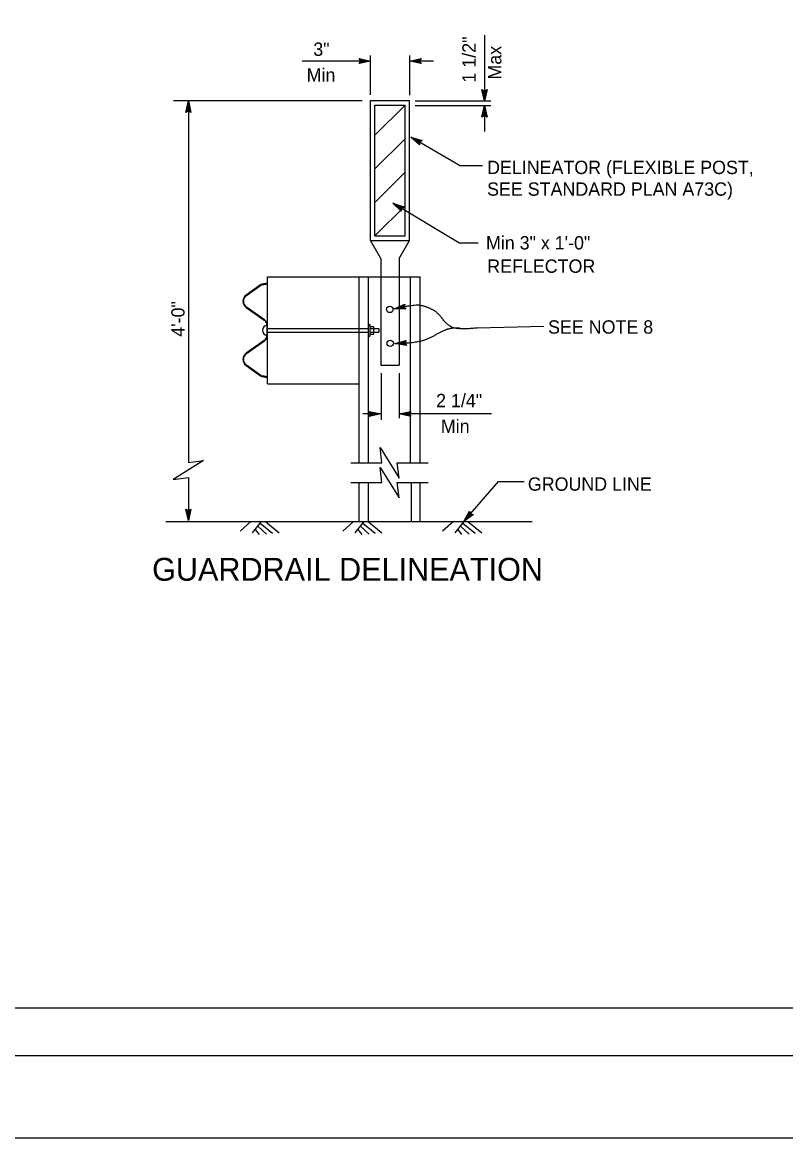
# Model space of a CAD drawing. Extents: x -894 to 866, y -472 to 714.
# Drawn here: x -307 to 93, y -472 to 113 of the extents above; entities that cross this region are included whole.
import ezdxf

# ---------------------------------------------------------------- set-up
doc = ezdxf.new("R2010")
doc.units = 0
for name, color, linetype in [('border_PLOTTING-ELEMENTS', 7, 'Continuous'), ('border_rw_22x34_Cut_Lines', 7, 'Continuous'), ('border_SHEET', 7, 'Continuous'), ('rd_PROFILE-OG', 7, 'Continuous'), ('tcd_RAILING', 7, 'Continuous'), ('tcd_RAILING-anno', 7, 'Continuous'), ('tcd_SIGN-PANEL', 7, 'Continuous')]:
    doc.layers.add(name, color=color, linetype=linetype)

msp = doc.modelspace()

# ---------------------------------------------------------------- linework, layer by layer
at = {"layer": 'border_PLOTTING-ELEMENTS'}
for points in [[(-894.04, -472.44), (865.96, -472.44), (865.96, 713.56), (-894.04, 713.56)], [(-864.04, 670.56), (835.96, 670.56), (835.96, -429.44), (-864.04, -429.44)]]:
    msp.add_lwpolyline(points, close=True, dxfattribs=at)
at = {"layer": 'border_rw_22x34_Cut_Lines'}
msp.add_lwpolyline([(-864.04, 670.56), (835.96, 670.56), (835.96, -429.44), (-864.04, -429.44)], close=True, dxfattribs=at)
at = {"layer": 'border_SHEET'}
msp.add_line((810.96, -404.44), (-814.04, -404.44), dxfattribs=at)
at = {"layer": 'rd_PROFILE-OG'}
for p, q in [((-187.42, -149.1), (-193.12, -154.18)), ((-182.01, -149.14), (-186.71, -155.12)), ((-183.65, -151.69), (-179.25, -155.7)), ((-182.48, -150.04), (-176.03, -155.34)), ((-179.82, -149.17), (-172.61, -155.1)), ((-133.56, -149.1), (-139.26, -154.18)), ((-128.15, -149.14), (-132.85, -155.12)), ((-129.79, -151.69), (-125.39, -155.7)), ((-128.61, -150.04), (-122.17, -155.34)), ((-125.96, -149.17), (-118.75, -155.1)), ((-81.11, -149.1), (-86.81, -154.18)), ((-75.7, -149.14), (-80.4, -155.12)), ((-77.34, -151.69), (-72.94, -155.7)), ((-76.16, -150.04), (-69.72, -155.34)), ((-73.51, -149.17), (-66.3, -155.1)), ((-185.21, -153.41), (-183.15, -155.94)), ((-131.35, -153.41), (-129.29, -155.94)), ((-78.9, -153.41), (-76.84, -155.94))]:
    msp.add_line(p, q, dxfattribs=at)
msp.add_lwpolyline([(-232.14, -149.12), (-39.8, -149.12)], dxfattribs=at)
at = {"layer": 'tcd_RAILING'}
for p, q in [((-178.64, -20.82), (-130.64, -20.82)), ((-178.64, -76.82), (-178.64, -20.82)), ((-130.64, -20.82), (-119.21, -20.82)), ((-130.64, -118.38), (-130.64, -20.82)), ((-125.64, -118.29), (-125.64, -20.82)), ((-119.22, -20.82), (-109.35, -20.82)), ((-109.53, -20.82), (-98.64, -20.82)), ((-103.64, -118.29), (-103.64, -20.82)), ((-98.64, -118.38), (-98.64, -20.82)), ((-182.32, -24.93), (-189.94, -30.3)), ((-189.8, -30.5), (-182.18, -25.13)), ((-178.64, -24.11), (-181.62, -24.64)), ((-181.57, -24.88), (-178.64, -24.37)), ((-189.94, -36.84), (-180.48, -43.5)), ((-180.34, -43.3), (-189.8, -36.64)), ((-178.89, -51.32), (-178.89, -46.32)), ((-178.89, -46.57), (-178.89, -51.07)), ((-125.57, -45.82), (-125.04, -45.82)), ((-125.04, -45.82), (-125.04, -47.82)), ((-178.64, -47.82), (-125.64, -47.81)), ((-178.64, -49.82), (-125.65, -49.81)), ((-125.57, -51.82), (-125.04, -51.82)), ((-125.04, -46.82), (-123.04, -46.82)), ((-125.04, -47.82), (-120.33, -47.82)), ((-125.04, -47.82), (-125.04, -49.82)), ((-125.04, -49.82), (-120.33, -49.82)), ((-125.04, -49.82), (-125.04, -51.82)), ((-125.04, -50.82), (-123.04, -50.82)), ((-123.04, -46.82), (-123.04, -50.82)), ((-120.33, -47.82), (-120.33, -49.82)), ((-180.48, -54.13), (-189.94, -60.8)), ((-189.8, -61), (-180.34, -54.34)), ((-189.94, -67.34), (-182.32, -72.71)), ((-182.18, -72.5), (-189.8, -67.14)), ((-181.62, -73), (-178.64, -73.52)), ((-178.64, -73.27), (-181.57, -72.75)), ((-178.64, -76.82), (-130.64, -76.82)), ((-118.64, -118.38), (-119.64, -110.38)), ((-119.64, -110.38), (-109.64, -126.38)), ((-134.92, -118.38), (-118.64, -118.38)), ((-118.64, -128.76), (-119.64, -120.76)), ((-119.64, -120.76), (-109.64, -136.76)), ((-110.64, -118.38), (-94.36, -118.38)), ((-109.64, -126.38), (-110.64, -118.38)), ((-134.92, -128.76), (-118.64, -128.76)), ((-130.64, -149.1), (-130.64, -128.76)), ((-125.72, -149.1), (-125.72, -128.76)), ((-110.64, -128.76), (-94.36, -128.76)), ((-109.64, -136.76), (-110.64, -128.76)), ((-103.16, -149.1), (-103.16, -128.76)), ((-98.64, -149.1), (-98.64, -128.76))]:
    msp.add_line(p, q, dxfattribs=at)
for centre, radius, start, end in [((-181.31, -26.36), 1.75, 100, 125.14803), ((-181.31, -26.36), 1.5, 100, 125.14803), ((-187.64, -33.57), 4, 125.16218, 234.85394), ((-187.64, -33.57), 3.75, 125.16218, 234.85394), ((-178.89, -48.82), 2.5, 90, 270), ((-182.64, -46.57), 3.75, 0, 54.83881), ((-182.64, -46.57), 4, 0.00146, 54.83881), ((-182.64, -51.07), 3.75, 305.16119, 359.98966), ((-182.64, -51.07), 4, 305.16119, 359.98966), ((-187.64, -64.07), 4, 125.14314, 234.85744), ((-187.64, -64.07), 3.75, 125.14314, 234.85744), ((-181.31, -71.28), 1.75, 234.8563, 260), ((-181.31, -71.28), 1.5, 234.8563, 260)]:
    msp.add_arc(centre, radius, start, end, dxfattribs=at)
at = {"layer": 'tcd_RAILING-anno'}
for p, q in [((-64.84, 106.05), (-64.84, 71.49)), ((-129.84, 92.44), (-130.64, 93.78)), ((-130.64, 93.78), (-130.64, 93.78)), ((-130.64, 93.78), (-124.64, 92.44)), ((-124.64, 74.78), (-124.64, 95.34)), ((-104.05, 74.53), (-104.05, 95.34)), ((-104.05, 92.44), (-98.05, 93.77)), ((-98.05, 93.77), (-98.85, 92.44)), ((-98.05, 93.77), (-98.05, 93.77)), ((-124.64, 92.44), (-160.54, 92.44)), ((-124.64, 92.44), (-130.64, 91.11)), ((-130.64, 91.11), (-129.84, 92.44)), ((-130.64, 91.11), (-130.64, 91.11)), ((-130.42, 93.43), (-126.02, 92.44)), ((-126.03, 92.44), (-130.41, 91.47)), ((-127.4, 92.44), (-130.23, 91.82)), ((-130.19, 93.07), (-127.4, 92.44)), ((-130.01, 92.72), (-128.78, 92.45)), ((-128.78, 92.45), (-129.99, 92.18)), ((-124.64, 92.44), (-124.64, 92.44)), ((-91.62, 92.44), (-104.05, 92.44)), ((-98.05, 91.1), (-104.05, 92.44)), ((-104.05, 92.44), (-104.05, 92.44)), ((-98.27, 91.46), (-102.67, 92.44)), ((-102.66, 92.45), (-98.28, 93.41)), ((-101.29, 92.44), (-98.46, 93.07)), ((-98.5, 91.82), (-101.29, 92.44)), ((-99.91, 92.44), (-98.7, 92.71)), ((-98.68, 92.16), (-99.91, 92.44)), ((-98.85, 92.44), (-98.05, 91.1)), ((-98.05, 91.1), (-98.05, 91.1)), ((-64.84, 71.49), (-66.17, 77.49)), ((-66.17, 77.49), (-66.17, 77.49)), ((-66.17, 77.49), (-64.84, 76.69)), ((-64.84, 72.89), (-65.81, 77.26)), ((-64.84, 74.26), (-65.46, 77.08)), ((-64.84, 75.64), (-65.1, 76.85)), ((-64.84, 76.69), (-63.5, 77.49)), ((-63.5, 77.49), (-64.84, 71.49)), ((-63.86, 77.28), (-64.84, 72.87)), ((-64.22, 77.04), (-64.84, 74.26)), ((-64.56, 76.87), (-64.84, 75.64)), ((-63.5, 77.49), (-63.5, 77.49)), ((-129.04, 71.49), (-228.06, 71.49)), ((-221.58, 65.49), (-220.24, 71.49)), ((-220.24, 71.49), (-220.24, 71.49)), ((-220.24, 71.49), (-218.91, 65.49)), ((-220.24, 71.49), (-220.24, -118.12)), ((-101.3, 71.49), (-61.46, 71.49)), ((-64.84, 71.49), (-64.84, 71.49)), ((-220.24, 66.29), (-221.58, 65.49)), ((-221.58, 65.49), (-221.58, 65.49)), ((-221.22, 65.71), (-220.24, 70.11)), ((-220.86, 65.94), (-220.24, 68.73)), ((-220.51, 66.12), (-220.24, 67.35)), ((-220.24, 68.73), (-219.61, 65.91)), ((-220.24, 67.35), (-219.97, 66.14)), ((-218.91, 65.49), (-220.24, 66.29)), ((-220.23, 70.1), (-219.27, 65.73)), ((-218.91, 65.49), (-218.91, 65.49)), ((-101.3, 69.09), (-61.46, 69.09)), ((-66.18, 63.09), (-64.84, 69.09)), ((-65.82, 63.31), (-64.84, 67.71)), ((-65.46, 63.54), (-64.84, 66.33)), ((-65.12, 63.72), (-64.84, 64.95)), ((-64.84, 69.09), (-64.84, 55.52)), ((-64.84, 69.09), (-64.84, 69.09)), ((-64.84, 69.09), (-63.51, 63.09)), ((-64.84, 67.7), (-63.87, 63.33)), ((-64.84, 66.33), (-64.22, 63.51)), ((-64.84, 64.95), (-64.57, 63.74)), ((-64.84, 63.89), (-66.18, 63.09)), ((-66.18, 63.09), (-66.18, 63.09)), ((-63.51, 63.09), (-64.84, 63.89)), ((-63.51, 63.09), (-63.51, 63.09)), ((-77.88, 37.68), (-103.48, 52.6)), ((-103.48, 52.6), (-103.48, 52.6)), ((-98.97, 48.42), (-98.97, 48.42)), ((-97.63, 50.73), (-97.63, 50.73)), ((-77.88, 37.68), (-65.95, 37.68)), ((-78.33, -2.91), (-112.97, 17.88)), ((-108.51, 13.64), (-112.97, 17.88)), ((-112.97, 17.88), (-112.97, 17.88)), ((-112.97, 17.88), (-107.14, 15.93)), ((-108.52, 14.06), (-111.79, 17.17)), ((-111.77, 17.17), (-107.53, 15.74)), ((-108.53, 14.49), (-110.6, 16.46)), ((-110.6, 16.46), (-107.86, 15.54)), ((-108.5, 14.88), (-109.42, 15.74)), ((-109.42, 15.74), (-108.24, 15.35)), ((-107.14, 15.93), (-108.51, 15.2)), ((-108.51, 15.2), (-108.51, 13.64)), ((-108.51, 13.64), (-108.51, 13.64)), ((-107.14, 15.93), (-107.14, 15.93)), ((-78.33, -2.91), (-68.2, -2.91)), ((-112.26, -37.48), (-106.6, -35.08)), ((-106.6, -35.08), (-107.14, -36.54)), ((-106.6, -35.08), (-106.6, -35.08)), ((-106.11, -37.71), (-112.26, -37.48)), ((-112.26, -37.48), (-112.26, -37.48)), ((-106.39, -37.4), (-110.9, -37.23)), ((-110.89, -37.23), (-106.77, -35.48)), ((-109.54, -36.98), (-106.88, -35.85)), ((-106.69, -37.09), (-109.54, -36.98)), ((-108.18, -36.73), (-107.04, -36.25)), ((-106.92, -36.78), (-108.18, -36.73)), ((-107.14, -36.54), (-106.11, -37.71)), ((-106.11, -37.71), (-106.11, -37.71)), ((-68.68, -47.47), (-33.74, -46.69)), ((-111.88, -55.81), (-105.96, -54.17)), ((-105.82, -56.84), (-111.88, -55.81)), ((-111.88, -55.81), (-111.88, -55.81)), ((-106.06, -56.49), (-110.51, -55.74)), ((-110.49, -55.73), (-106.18, -54.54)), ((-109.12, -55.67), (-106.33, -54.9)), ((-106.31, -56.15), (-109.12, -55.67)), ((-107.74, -55.6), (-106.55, -55.27)), ((-106.5, -55.81), (-107.74, -55.6)), ((-105.96, -54.17), (-106.69, -55.54)), ((-106.69, -55.54), (-105.82, -56.84)), ((-105.96, -54.17), (-105.96, -54.17)), ((-105.82, -56.84), (-105.82, -56.84)), ((-119.15, -71.25), (-119.15, -95.73)), ((-109.55, -71.25), (-109.55, -94.96)), ((-119.15, -92.7), (-128.64, -92.7)), ((-124.48, -92.7), (-125.28, -91.36)), ((-125.28, -91.36), (-125.28, -91.36)), ((-125.28, -91.36), (-119.28, -92.7)), ((-119.28, -92.7), (-125.28, -94.03)), ((-125.28, -94.03), (-124.48, -92.7)), ((-125.06, -91.71), (-120.66, -92.7)), ((-120.67, -92.7), (-125.04, -93.67)), ((-122.04, -92.69), (-124.87, -93.32)), ((-124.83, -92.07), (-122.04, -92.69)), ((-124.65, -92.42), (-123.42, -92.69)), ((-123.42, -92.69), (-124.63, -92.96)), ((-119.28, -92.7), (-119.28, -92.7)), ((-109.55, -92.7), (-103.55, -91.37)), ((-103.55, -94.04), (-109.55, -92.7)), ((-109.55, -92.7), (-109.55, -92.7)), ((-61.13, -92.7), (-109.55, -92.7)), ((-103.76, -93.68), (-108.17, -92.7)), ((-108.15, -92.69), (-103.78, -91.73)), ((-106.78, -92.7), (-103.96, -92.07)), ((-104, -93.32), (-106.78, -92.7)), ((-105.4, -92.7), (-104.19, -92.43)), ((-104.17, -92.97), (-105.4, -92.7)), ((-103.55, -91.37), (-104.35, -92.7)), ((-104.35, -92.7), (-103.55, -94.04)), ((-103.55, -91.37), (-103.55, -91.37)), ((-125.28, -94.03), (-125.28, -94.03)), ((-103.55, -94.04), (-103.55, -94.04)), ((-212.24, -117.12), (-228.24, -127.12)), ((-220.24, -118.12), (-212.24, -117.12)), ((-228.24, -127.12), (-220.24, -126.12)), ((-220.24, -126.12), (-220.24, -148.58)), ((-75.65, -149.12), (-57.43, -128.23)), ((-57.43, -128.23), (-43.95, -128.23)), ((-220.24, -148.58), (-221.57, -142.58)), ((-221.57, -142.58), (-221.57, -142.58)), ((-221.57, -142.58), (-220.24, -143.38)), ((-220.24, -147.19), (-221.21, -142.82)), ((-220.23, -145.82), (-220.86, -142.99)), ((-220.23, -144.44), (-220.5, -143.23)), ((-220.24, -143.38), (-218.9, -142.58)), ((-218.9, -142.58), (-220.24, -148.58)), ((-219.25, -142.8), (-220.24, -147.2)), ((-219.61, -143.03), (-220.23, -145.82)), ((-219.96, -143.21), (-220.23, -144.44)), ((-218.9, -142.58), (-218.9, -142.58)), ((-75.65, -149.12), (-72.69, -143.73)), ((-70.69, -145.49), (-75.65, -149.12)), ((-74.74, -148.07), (-72.58, -144.14)), ((-71.1, -145.42), (-74.74, -148.08)), ((-73.83, -147.04), (-72.44, -144.51)), ((-71.52, -145.36), (-73.83, -147.04)), ((-72.92, -146), (-72.32, -144.92)), ((-71.9, -145.26), (-72.92, -146)), ((-72.7, -143.73), (-72.22, -145.21)), ((-72.69, -143.73), (-72.69, -143.73)), ((-72.22, -145.21), (-70.69, -145.49)), ((-70.69, -145.49), (-70.69, -145.49)), ((-220.24, -148.58), (-220.24, -148.58)), ((-75.65, -149.12), (-75.65, -149.12))]:
    msp.add_line(p, q, dxfattribs=at)
msp.add_lwpolyline([(-98.97, 48.42), (-103.48, 52.6), (-97.62, 50.73), (-97.99, 50.53), (-102.27, 51.9), (-98.97, 48.83), (-98.98, 49.24), (-101.09, 51.2), (-98.35, 50.33), (-98.71, 50.13), (-99.9, 50.51), (-98.98, 49.66), (-98.99, 49.98), (-97.62, 50.73), (-98.99, 49.98)], close=True, dxfattribs=at)
for points in [[(-112.26, -37.48), (-102.01, -35.02), (-95.14, -36.27), (-88.89, -39.81), (-85.56, -45.02), (-79.32, -48.56), (-68.68, -47.47)], [(-111.88, -55.81), (-102.03, -55.33), (-94.29, -53.43), (-87.41, -49.31), (-81.36, -47.18), (-77.75, -47.62)]]:
    msp.add_open_spline(points, degree=2, dxfattribs=at)
at = {"layer": 'tcd_SIGN-PANEL'}
for p, q in [((-124.72, -1.65), (-124.72, 71.67)), ((-124.72, 71.67), (-104.13, 71.67)), ((-104.13, -1.65), (-104.13, 71.67)), ((-122.32, 0.75), (-122.32, 69.27)), ((-122.32, 69.27), (-106.53, 69.27)), ((-122.32, 53.48), (-106.53, 69.27)), ((-106.53, 0.75), (-106.53, 69.27)), ((-122.32, 35.9), (-106.53, 51.69)), ((-122.32, 18.32), (-106.53, 34.12)), ((-122.32, 0.75), (-106.53, 16.54)), ((-122.32, 0.75), (-106.53, 0.75)), ((-119.23, -11.17), (-124.72, -1.65)), ((-124.72, -1.65), (-104.13, -1.65)), ((-109.63, -11.17), (-104.13, -1.65)), ((-119.23, -11.17), (-119.23, -67.1)), ((-109.63, -11.17), (-109.63, -67.1)), ((-119.23, -67.1), (-109.63, -67.1))]:
    msp.add_line(p, q, dxfattribs=at)
for centre in [(-114.54, -37.86), (-114.31, -55.68)]:
    msp.add_circle(centre, 1.68, dxfattribs=at)

# ---------------------------------------------------------------- texts
at = {"layer": 'tcd_RAILING-anno'}
for s, height, p in [('3"', 7, (-154.68, 95.16)), ('Min', 7, (-158.2, 81.66)), ('DELINEATOR (FLEXIBLE POST, ', 7, (-63.48, 33.15)), ('SEE STANDARD PLAN A73C)', 7, (-63.48, 21.78)), ('Min 3" x 1\'-0"', 7, (-64.07, -6.41)), ('REFLECTOR', 7, (-63.39, -18.66)), ('SEE NOTE 8', 7, (-31.48, -50.58)), ('2 1/4"', 7, (-90.23, -89.17)), ('Min', 7, (-87.74, -102.67)), ('GROUND LINE', 7, (-42.1, -132.99)), ('GUARDRAIL DELINEATION', 12, (-239.25, -180.22))]:
    msp.add_text(s, height=height, dxfattribs=at).set_placement(p)
for s, p in [('1 1/2"', (-69.49, 81.16)), ('Max', (-55.99, 82.73)), ('4\'-0"', (-222.2, -52.19))]:
    msp.add_text(s, height=7, rotation=90, dxfattribs=at).set_placement(p)

doc.saveas('drawing.dxf')
